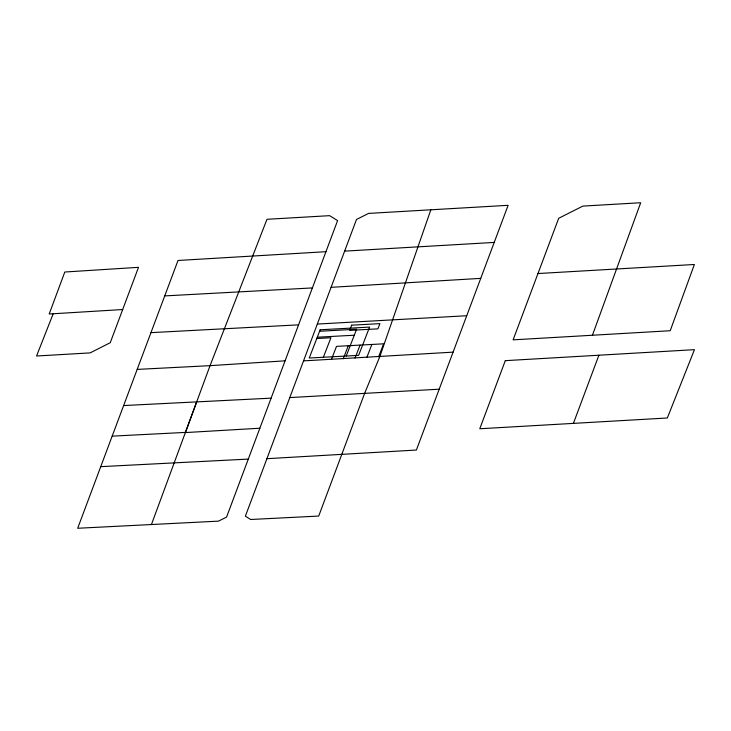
<?xml version="1.0" encoding="UTF-8"?>
<svg xmlns="http://www.w3.org/2000/svg" width="731" height="731" viewBox="0 0 731 731"><rect width="100%" height="100%" fill="white"/><g stroke="black" fill="none" stroke-linecap="round" stroke-linejoin="round"><path stroke-width="1.1" d="M430.842 209.797L379.764 356.755L364.65 393.287L318.716 516.059L250.632 519.494L245.378 516.187L356.481 219.492L368.57 213.406L508.118 205.32L416.396 450.04L266.934 458.684M592.43 335.246L640.685 202.734L582.854 206.096L558.685 218.286L513.116 339.851L670.217 330.732L694.377 264.485L537.979 273.54M196.694 401.886L185.455 432.405L112.163 436.142L77.678 528.266L218.487 521.139L226.573 517.091L337.594 220.598L329.626 215.663L266.989 219.291L210.044 365.664L151.436 524.529M112.163 436.142L178.008 260.474L325.962 251.702M573.406 423.386L598.899 355.211M323.367 357.258L330.924 337.759L316.788 338.517M331.472 359.369L336.507 346.366L383.638 343.817L378.603 356.819M343.25 358.729L348.294 345.726M346.22 356.024L356.609 329.206L319.593 331.271M355.038 358.099L360.072 345.087M366.816 357.459L371.86 344.456M53.189 313.763L36.55 356.015L90.132 352.89L110.244 342.72L138.506 267.336L64.803 272.014L49.205 314.001L122.68 309.533M285.099 360.831L210.044 365.664L137.227 369.402M453.074 352.15L303.539 360.886M331.116 287.329L480.77 278.365M344.639 251.135L494.22 242.418M298.595 324.847L150.997 332.642M185.363 432.578L259.87 428.22M289.805 397.582L439.212 389.194M317.336 324.061L466.716 315.728M164.767 295.909L312.402 287.923M317.291 337.219L354.279 335.218M100.768 466.652L248.302 459.086M123.64 405.559L271.128 398.148M505.295 360.657L479.774 428.759L667.339 417.986L694.45 349.665L505.295 360.657M320.178 329.772L309.231 358.026L358.638 355.357L369.584 327.095L320.178 329.772M351.638 325.176L349.619 330.375L377.9 328.849L379.919 323.641L351.638 325.176"/></g></svg>
